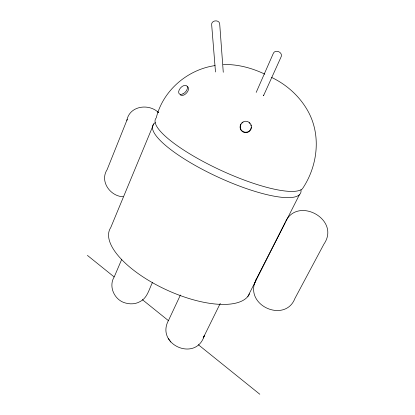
<?xml version="1.0" encoding="UTF-8"?>
<svg xmlns="http://www.w3.org/2000/svg" width="415" height="415" viewBox="0 0 415 415"><rect width="100%" height="100%" fill="white"/><g stroke="black" fill="none" stroke-linecap="round" stroke-linejoin="round"><path stroke-width="0.62" d="M254.312 284.135C248.004 307.437 285.811 322.19 294.93 298.442L323.882 244.191C341.26 219.104 296.056 195.05 284.887 223.161L256.065 279.617L254.312 284.135L255.085 282.117M263.65 95.123L263.489 95.782L280.784 57.586C284.031 52.508 274.772 48.27 273.044 54.017L256.19 92.41M126.866 120.454C129.428 105.721 148.892 103.195 158.509 112.548M255.282 281.64L256.065 279.617M127.286 119.261L107.127 169.616C99.486 181.319 110.25 196.305 123.146 196.762M153.716 123.955L110.743 227.581A76.977 31.296 24.7 0 0 164.127 288.762A76.977 31.296 24.7 0 0 249.56 293.799M121.704 259.422L114.358 276.592C108.04 286.521 114.566 300.424 125.729 303.075C130.476 304.392 135.788 304.107 140.094 301.575C147.382 297.986 149.058 289.172 152.419 282.599M180.426 295.024L168.594 320.25C155.127 344.44 196.056 362.534 204.305 335.683L203.215 337.94L220.287 303.344M247.828 296.497L285.312 222.544M285.899 221.392L299.371 194.817M215.095 65.575C187.44 69.544 162.981 90.511 156.248 117.86A81.537 19.246 24.7 0 0 215.126 167.598A81.537 19.246 24.7 0 0 302.405 188.825C317.61 166.337 321.495 135.508 308.023 111.256C299.853 96.472 286.848 84.717 271.664 77.449M223.223 64.527C237.655 64.128 251.879 67.961 264.832 74.155M87.404 255.386L114.125 276.904M142.355 299.646L168.573 320.759M198.318 344.715L259.821 394.25M157.643 111.76L158.364 112.413M169.948 340.803L170.809 342.038M168.241 338.35L169.341 339.927M215.489 71.971L211.712 25.32C210.519 19.728 220.375 19.168 219.768 24.905L223.27 72.267M300.979 189.811A81.283 19.956 24.7 0 1 218.243 177.2A81.283 19.956 24.7 0 1 155.324 122.638M187.305 86.553A5.488 3.206 -46.9 0 1 186.74 92.82A5.488 3.206 -46.9 0 1 180.24 94.791M251.345 127.358A5.623 5.52 -1.6 0 1 244.077 132.447A5.623 5.52 -1.6 0 1 240.965 124.246M241.898 123.136A5.623 5.52 -1.6 0 1 243.091 122.3M249.109 122.762A5.623 5.52 -1.6 0 1 249.84 123.405M250.904 125.008A5.623 5.52 -1.6 0 1 251.205 125.927M182.968 93.899A5.499 3.206 -46.9 0 0 186.921 85.983A5.499 3.206 -46.9 0 0 179.254 89.759A5.499 3.206 -46.9 0 0 182.968 93.899M242.77 131.451A5.639 5.535 -1.7 0 0 251.397 126.943A5.639 5.535 -1.7 0 0 243.112 121.87A5.639 5.535 -1.7 0 0 242.77 131.451"/></g></svg>
